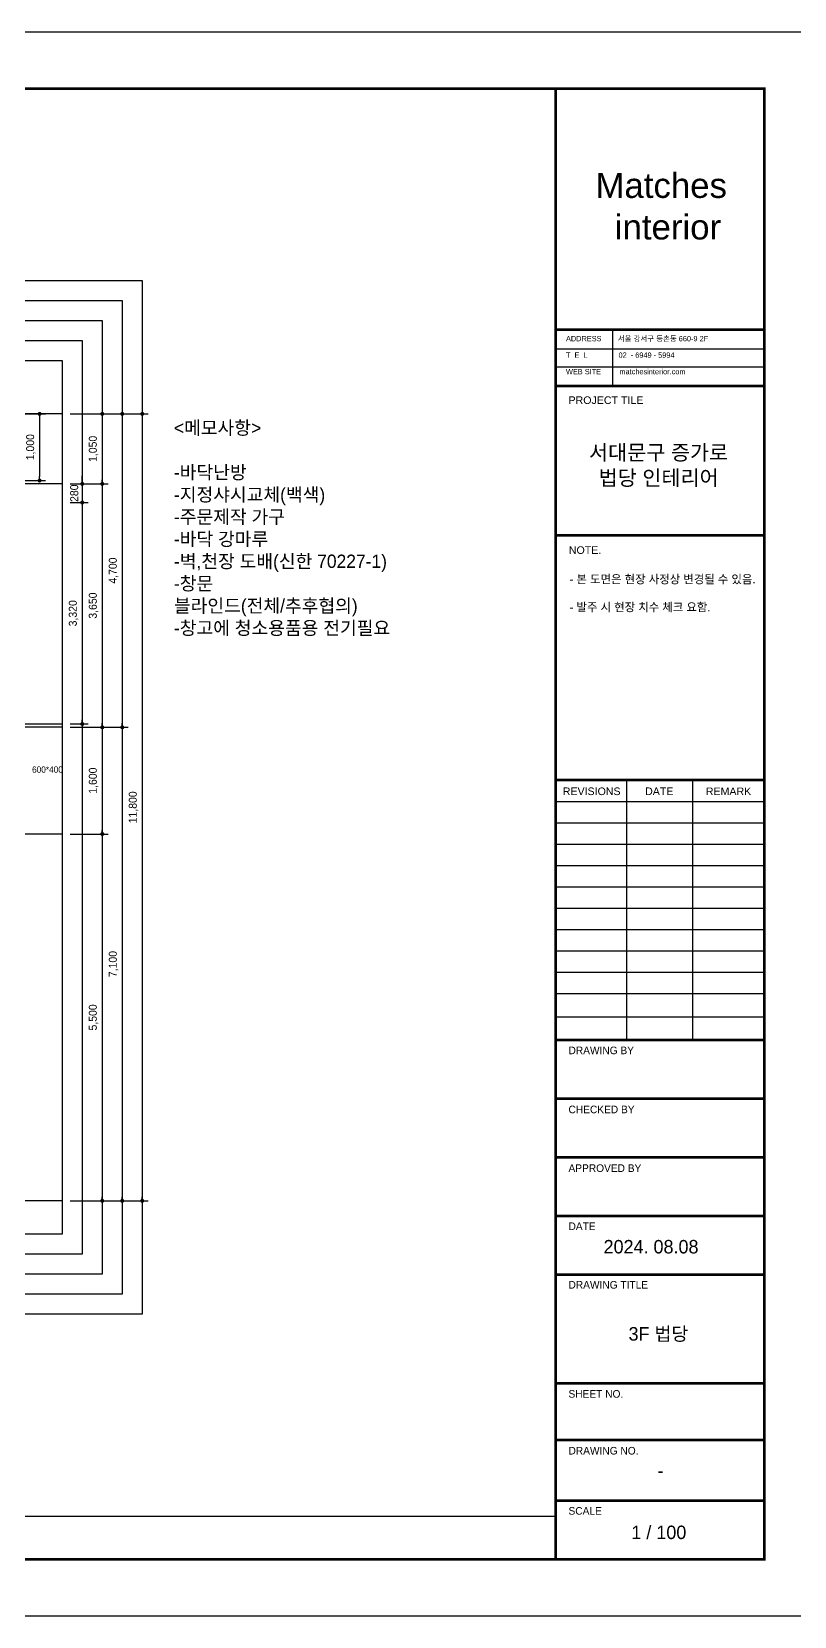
# Model space of a CAD drawing. Header units: millimetres. Extents: x -224448 to 1592092, y -164641 to 319001.
# Drawn here: x 135985 to 147430, y 146190 to 169950 of the extents above; entities that cross this region are included whole.
import ezdxf
from ezdxf.enums import TextEntityAlignment as Align

# ---------------------------------------------------------------- set-up
doc = ezdxf.new("R2010")
doc.units = ezdxf.units.MM
doc.linetypes.add('CENTER2', pattern=[1.125, 0.75, -0.125, 0.125, -0.125])
doc.layers.get('Defpoints').update_dxf_attribs({"color": 35})
for name, color, linetype in [('ARREA', 1, 'Continuous'), ('DIM', 3, 'Continuous'), ('I-TEXT', 7, 'Continuous'), ('I_FORMAT', 7, 'Continuous'), ('I_HAT', 8, 'Continuous'), ('Layer 1', 7, 'Continuous')]:
    doc.layers.add(name, color=color, linetype=linetype)
doc.styles.add('HY울릉도', font='')
doc.styles.add('IABU-글꼴스타일', font='')
doc.styles.add('NTOP', font='Dotum.ttf')
doc.styles.add('sim', font='')
doc.styles.get("Standard").update_dxf_attribs({"font": 'arial.ttf'})
doc.styles.add('주석', font='arial.ttf')
doc.styles.get('HY울릉도').set_extended_font_data('HY울릉도L')
doc.styles.get('IABU-글꼴스타일').set_extended_font_data('HY울릉도L')
doc.styles.get('sim').set_extended_font_data('Pretendard Variable Light')
doc.dimstyles.new('IABC-100 (SUB)', dxfattribs={"dimscale": 60, "dimtxt": 2, "dimasz": 1, "dimexe": 1.5, "dimexo": 2, "dimgap": 1, "dimtad": 1, "dimdec": 0, "dimdsep": 46, "dimlunit": 6, "dimtxsty": 'IABU-글꼴스타일', "dimblk": '1234_Dot', "dimcen": 1, "dimclrd": 4, "dimclre": 4, "dimclrt": 7, "dimadec": 0, "dimazin": 0, "dimtfac": 1, "dimtdec": 0, "dimtix": 1, "dimtmove": 2, "dimatfit": 3, "dimldrblk": '1234_Dot', "dimfxl": 2, "dimtolj": 1, "dimtzin": 0, "dimarcsym": 0})

# ---------------------------------------------------------------- blocks, each defined once
blk = doc.blocks.new('1234_Dot')
at = {"color": 0, "linetype": 'ByBlock', "lineweight": -2}
blk.add_line((-0.5, 0), (-1, 0), dxfattribs=at)
at = {"color": 0, "linetype": 'ByBlock', "const_width": 0.5}
blk.add_lwpolyline([(-0.25, 0, 1), (0.25, 0, 1)], format="xyb", close=True, dxfattribs=at)
blk = doc.blocks.new('*D751')
at = {"layer": 'Defpoints', "color": 0, "ltscale": 50, "transparency": 16777216}
for p in [(136444, 164220), (136444, 163170), (137044, 163170)]:
    blk.add_point(p, dxfattribs=at)
at = {"layer": 'DIM', "color": 4, "lineweight": -2, "ltscale": 50, "transparency": 16777216}
for p, q in [((136564, 164220), (137134, 164220)), ((137044, 164160), (137044, 163230)), ((136564, 163170), (137134, 163170))]:
    blk.add_line(p, q, dxfattribs=at)
at = {"layer": 'DIM', "color": 4, "lineweight": -2, "ltscale": 50, "transparency": 16777216, "xscale": 60, "yscale": 60, "zscale": 60}
for p, rotation in [((137044, 164220), 90), ((137044, 163170), 270)]:
    blk.add_blockref('1234_Dot', p, dxfattribs=dict(at, rotation=rotation))
at = {"layer": 'DIM', "color": 7, "ltscale": 50, "transparency": 16777216, "insert": (136913, 163695), "char_height": 120, "attachment_point": 5, "rotation": 90, "style": 'IABU-글꼴스타일'}
blk.add_mtext('\\A1;1,050', dxfattribs=at)
blk = doc.blocks.new('*D752')
at = {"layer": 'Defpoints', "color": 0, "ltscale": 50, "transparency": 16777216}
for p in [(136444, 163170), (136444, 159520), (137044, 159520)]:
    blk.add_point(p, dxfattribs=at)
at = {"layer": 'DIM', "color": 4, "lineweight": -2, "ltscale": 50, "transparency": 16777216}
for p, q in [((136564, 163170), (137134, 163170)), ((137044, 163110), (137044, 159580)), ((136564, 159520), (137134, 159520))]:
    blk.add_line(p, q, dxfattribs=at)
at = {"layer": 'DIM', "color": 4, "lineweight": -2, "ltscale": 50, "transparency": 16777216, "xscale": 60, "yscale": 60, "zscale": 60}
for p, rotation in [((137044, 163170), 90), ((137044, 159520), 270)]:
    blk.add_blockref('1234_Dot', p, dxfattribs=dict(at, rotation=rotation))
at = {"layer": 'DIM', "color": 7, "ltscale": 50, "transparency": 16777216, "insert": (136913, 161345), "char_height": 120, "attachment_point": 5, "rotation": 90, "style": 'IABU-글꼴스타일'}
blk.add_mtext('\\A1;3,650', dxfattribs=at)
blk = doc.blocks.new('*D753')
at = {"layer": 'Defpoints', "color": 0, "ltscale": 50, "transparency": 16777216}
for p in [(136444, 159520), (136444, 157920), (137044, 157920)]:
    blk.add_point(p, dxfattribs=at)
at = {"layer": 'DIM', "color": 4, "lineweight": -2, "ltscale": 50, "transparency": 16777216}
for p, q in [((136564, 159520), (137134, 159520)), ((137044, 159460), (137044, 157980)), ((136564, 157920), (137134, 157920))]:
    blk.add_line(p, q, dxfattribs=at)
at = {"layer": 'DIM', "color": 4, "lineweight": -2, "ltscale": 50, "transparency": 16777216, "xscale": 60, "yscale": 60, "zscale": 60}
for p, rotation in [((137044, 159520), 90), ((137044, 157920), 270)]:
    blk.add_blockref('1234_Dot', p, dxfattribs=dict(at, rotation=rotation))
at = {"layer": 'DIM', "color": 7, "ltscale": 50, "transparency": 16777216, "insert": (136913, 158720), "char_height": 120, "attachment_point": 5, "rotation": 90, "style": 'IABU-글꼴스타일'}
blk.add_mtext('\\A1;1,600', dxfattribs=at)
blk = doc.blocks.new('*D757')
at = {"layer": 'Defpoints', "color": 0, "ltscale": 50, "transparency": 16777216}
for p in [(136444, 157920), (136444, 152420), (137044, 152420)]:
    blk.add_point(p, dxfattribs=at)
at = {"layer": 'DIM', "color": 4, "lineweight": -2, "ltscale": 50, "transparency": 16777216}
for p, q in [((136564, 157920), (137134, 157920)), ((137044, 157860), (137044, 152480)), ((136564, 152420), (137134, 152420))]:
    blk.add_line(p, q, dxfattribs=at)
at = {"layer": 'DIM', "color": 4, "lineweight": -2, "ltscale": 50, "transparency": 16777216, "xscale": 60, "yscale": 60, "zscale": 60}
for p, rotation in [((137044, 157920), 90), ((137044, 152420), 270)]:
    blk.add_blockref('1234_Dot', p, dxfattribs=dict(at, rotation=rotation))
at = {"layer": 'DIM', "color": 7, "ltscale": 50, "transparency": 16777216, "insert": (136913, 155170), "char_height": 120, "attachment_point": 5, "rotation": 90, "style": 'IABU-글꼴스타일'}
blk.add_mtext('\\A1;5,500', dxfattribs=at)
blk = doc.blocks.new('*D745')
at = {"layer": 'Defpoints', "color": 0, "ltscale": 50, "transparency": 16777216}
for p in [(136444, 164220), (136444, 152420), (137644, 152420)]:
    blk.add_point(p, dxfattribs=at)
at = {"layer": 'DIM', "color": 4, "lineweight": -2, "ltscale": 50, "transparency": 16777216}
for p, q in [((136564, 164220), (137734, 164220)), ((137644, 164160), (137644, 152480)), ((136564, 152420), (137734, 152420))]:
    blk.add_line(p, q, dxfattribs=at)
at = {"layer": 'DIM', "color": 4, "lineweight": -2, "ltscale": 50, "transparency": 16777216, "xscale": 60, "yscale": 60, "zscale": 60}
for p, rotation in [((137644, 164220), 90), ((137644, 152420), 270)]:
    blk.add_blockref('1234_Dot', p, dxfattribs=dict(at, rotation=rotation))
at = {"layer": 'DIM', "color": 7, "ltscale": 50, "transparency": 16777216, "insert": (137513, 158320), "char_height": 120, "attachment_point": 5, "rotation": 90, "style": 'IABU-글꼴스타일'}
blk.add_mtext('\\A1;11,800', dxfattribs=at)
blk = doc.blocks.new('*D746')
at = {"layer": 'Defpoints', "color": 0, "ltscale": 50, "transparency": 16777216}
for p in [(136444, 164220), (136444, 159520), (137344, 159520)]:
    blk.add_point(p, dxfattribs=at)
at = {"layer": 'DIM', "color": 4, "lineweight": -2, "ltscale": 50, "transparency": 16777216}
for p, q in [((136564, 164220), (137434, 164220)), ((137344, 164160), (137344, 159580)), ((136564, 159520), (137434, 159520))]:
    blk.add_line(p, q, dxfattribs=at)
at = {"layer": 'DIM', "color": 4, "lineweight": -2, "ltscale": 50, "transparency": 16777216, "xscale": 60, "yscale": 60, "zscale": 60}
for p, rotation in [((137344, 164220), 90), ((137344, 159520), 270)]:
    blk.add_blockref('1234_Dot', p, dxfattribs=dict(at, rotation=rotation))
at = {"layer": 'DIM', "color": 7, "ltscale": 50, "transparency": 16777216, "insert": (137213, 161870), "char_height": 120, "attachment_point": 5, "rotation": 90, "style": 'IABU-글꼴스타일'}
blk.add_mtext('\\A1;4,700', dxfattribs=at)
blk = doc.blocks.new('*D747')
at = {"layer": 'Defpoints', "color": 0, "ltscale": 50, "transparency": 16777216}
for p in [(136444, 159520), (136444, 152420), (137344, 152420)]:
    blk.add_point(p, dxfattribs=at)
at = {"layer": 'DIM', "color": 4, "lineweight": -2, "ltscale": 50, "transparency": 16777216}
for p, q in [((136564, 159520), (137434, 159520)), ((137344, 159460), (137344, 152480)), ((136564, 152420), (137434, 152420))]:
    blk.add_line(p, q, dxfattribs=at)
at = {"layer": 'DIM', "color": 4, "lineweight": -2, "ltscale": 50, "transparency": 16777216, "xscale": 60, "yscale": 60, "zscale": 60}
for p, rotation in [((137344, 159520), 90), ((137344, 152420), 270)]:
    blk.add_blockref('1234_Dot', p, dxfattribs=dict(at, rotation=rotation))
at = {"layer": 'DIM', "color": 7, "ltscale": 50, "transparency": 16777216, "insert": (137213, 155970), "char_height": 120, "attachment_point": 5, "rotation": 90, "style": 'IABU-글꼴스타일'}
blk.add_mtext('\\A1;7,100', dxfattribs=at)
blk = doc.blocks.new('*D766')
at = {"layer": 'Defpoints', "color": 0, "ltscale": 50, "transparency": 16777216}
for p in [(135644, 164220), (135644, 163220), (136104, 163220)]:
    blk.add_point(p, dxfattribs=at)
at = {"layer": 'DIM', "color": 4, "lineweight": -2, "ltscale": 50, "transparency": 16777216}
for p, q in [((135764, 164220), (136194, 164220)), ((136104, 164160), (136104, 163280)), ((135764, 163220), (136194, 163220))]:
    blk.add_line(p, q, dxfattribs=at)
at = {"layer": 'DIM', "color": 4, "lineweight": -2, "ltscale": 50, "transparency": 16777216, "xscale": 60, "yscale": 60, "zscale": 60}
for p, rotation in [((136104, 164220), 90), ((136104, 163220), 270)]:
    blk.add_blockref('1234_Dot', p, dxfattribs=dict(at, rotation=rotation))
at = {"layer": 'DIM', "color": 7, "ltscale": 50, "transparency": 16777216, "insert": (135973, 163720), "char_height": 120, "attachment_point": 5, "rotation": 90, "style": 'IABU-글꼴스타일'}
blk.add_mtext('\\A1;1,000', dxfattribs=at)
blk = doc.blocks.new('*D1003')
at = {"layer": 'Defpoints', "color": 0, "ltscale": 50, "transparency": 16777216}
for p in [(136444, 162890), (136444, 159570), (136744, 159570)]:
    blk.add_point(p, dxfattribs=at)
at = {"layer": 'DIM', "color": 4, "lineweight": -2, "ltscale": 50, "transparency": 16777216}
for p, q in [((136564, 162890), (136834, 162890)), ((136744, 162830), (136744, 159630)), ((136564, 159570), (136834, 159570))]:
    blk.add_line(p, q, dxfattribs=at)
at = {"layer": 'DIM', "color": 4, "lineweight": -2, "ltscale": 50, "transparency": 16777216, "xscale": 60, "yscale": 60, "zscale": 60}
for p, rotation in [((136744, 162890), 90), ((136744, 159570), 270)]:
    blk.add_blockref('1234_Dot', p, dxfattribs=dict(at, rotation=rotation))
at = {"layer": 'DIM', "color": 7, "ltscale": 50, "transparency": 16777216, "insert": (136613, 161230), "char_height": 120, "attachment_point": 5, "rotation": 90, "style": 'IABU-글꼴스타일'}
blk.add_mtext('\\A1;3,320', dxfattribs=at)
blk = doc.blocks.new('*D1005')
at = {"layer": 'Defpoints', "color": 0, "ltscale": 50, "transparency": 16777216}
for p in [(136444, 163170), (136444, 162890), (136744, 162890)]:
    blk.add_point(p, dxfattribs=at)
at = {"layer": 'DIM', "color": 4, "lineweight": -2, "ltscale": 50, "transparency": 16777216}
for p, q in [((136744, 163230), (136744, 163290)), ((136564, 163170), (136834, 163170)), ((136744, 163170), (136744, 162890)), ((136564, 162890), (136834, 162890)), ((136744, 162830), (136744, 162770))]:
    blk.add_line(p, q, dxfattribs=at)
at = {"layer": 'DIM', "color": 4, "lineweight": -2, "ltscale": 50, "transparency": 16777216, "xscale": 60, "yscale": 60, "zscale": 60}
for p, rotation in [((136744, 163170), 270), ((136744, 162890), 90)]:
    blk.add_blockref('1234_Dot', p, dxfattribs=dict(at, rotation=rotation))
at = {"layer": 'DIM', "color": 7, "ltscale": 50, "transparency": 16777216, "insert": (136624, 163030), "char_height": 120, "attachment_point": 5, "rotation": 90, "style": 'IABU-글꼴스타일'}
blk.add_mtext('\\A1;280', dxfattribs=at)

msp = doc.modelspace()

# ---------------------------------------------------------------- hatches: boundary and pattern name
at = {"layer": 'I_HAT'}
h = msp.add_hatch(dxfattribs=at)
h.set_pattern_fill('ANSI31', color=256, scale=10)
h.set_pattern_definition([(45, (0, 10166.584), (-22.4506403, 22.4506403), [])])
h.paths.add_polyline_path([(128398.987, 159425.153), (128075.987, 159425.153), (128075.987, 158905.153), (128398.987, 158905.153)])
h.paths.add_polyline_path([(128395.987, 152800.153), (128075.987, 152800.153), (128075.987, 152620.153), (128395.987, 152620.153)])
h.paths.add_polyline_path([(128395.987, 152620.153), (128075.987, 152620.153), (128075.987, 152520.153), (128395.987, 152520.153)])
h.paths.add_polyline_path([(128395.987, 152520.074), (128075.987, 152520.074), (128075.987, 152515.39), (128395.987, 152515.39)])
h.paths.add_polyline_path([(128395.987, 152515.39), (128075.987, 152515.39), (128075.987, 152497.036), (128395.987, 152497.036)])
h.paths.add_polyline_path([(128395.987, 152497.036), (128075.987, 152497.036), (128075.987, 152493.036), (128395.987, 152493.036)])
h.paths.add_polyline_path([(128395.987, 152493.036), (128075.987, 152493.036), (128075.987, 152475.39), (128395.987, 152475.39)])
h.paths.add_polyline_path([(128395.987, 152475.39), (128075.987, 152475.39), (128075.987, 152420.153), (128395.987, 152420.153)])
h.paths.add_polyline_path([(127869.091, 155594.082), (127869.091, 156111.225), (127666.234, 156111.225), (127666.234, 155594.082)], flags=9)
h.paths.add_polyline_path([(127869.091, 152422.368), (127869.091, 152790.939), (127689.091, 152790.939), (127689.091, 152422.368)], flags=9)
h.paths.add_polyline_path([(135958.027, 158795.527), (136544.204, 158795.527), (136544.204, 158975.022), (135958.027, 158975.022)], flags=9)
h.paths.add_polyline_path([(134176.903, 158686.643), (135095.012, 158686.643), (135095.012, 159059.346), (134176.903, 159059.346)], flags=9)
h.paths.add_polyline_path([(133549.353, 163516.377), (134740.165, 163516.377), (134740.165, 163889.08), (133549.353, 163889.08)], flags=9)
h.paths.add_polyline_path([(128142.777, 163560.473), (129060.886, 163560.473), (129060.886, 163933.176), (128142.777, 163933.176)], flags=9)
h.paths.add_polyline_path([(130360.737, 154923.954), (131006.143, 154923.954), (131006.143, 155296.657), (130360.737, 155296.657)], flags=9)
h.paths.add_polyline_path([(130127.588, 154397.357), (130754.528, 154397.357), (130754.528, 154608.924), (130127.588, 154608.924)], flags=9)
h.paths.add_polyline_path([(130126.476, 154599.946), (131723.639, 154599.946), (131723.639, 154805.468), (130126.476, 154805.468)], flags=9)
h.paths.add_polyline_path([(125670.32, 160644.312), (127204.675, 160644.312), (127204.675, 161542.122), (125670.32, 161542.122)], flags=9)
h.paths.add_polyline_path([(123354.24, 157235.544), (124450.164, 157235.544), (124450.164, 157639.439), (123354.24, 157639.439)], flags=9)
h.paths.add_polyline_path([(132267.864, 157685.544), (133363.788, 157685.544), (133363.788, 158089.439), (132267.864, 158089.439)], flags=9)
h.paths.add_polyline_path([(134833.715, 153470.544), (135640.644, 153470.544), (135640.644, 153874.439), (134833.715, 153874.439)], flags=9)
h.paths.add_polyline_path([(134018.737, 152715.544), (134825.667, 152715.544), (134825.667, 153119.439), (134018.737, 153119.439)], flags=9)
h.paths.add_polyline_path([(134957.701, 163519.51), (135611.369, 163519.51), (135611.369, 163922.862), (134957.701, 163922.862)], flags=9)
h.paths.add_polyline_path([(133751.118, 161306.479), (134481.417, 161306.479), (134481.417, 161710.374), (133751.118, 161710.374)], flags=9)
h.paths.add_polyline_path([(125399.018, 162763.306), (126494.942, 162763.306), (126494.942, 163167.201), (125399.018, 163167.201)], flags=9)

# ---------------------------------------------------------------- linework, layer by layer
at = {"color": 2}
msp.add_line((135643.987, 159570.153), (136443.987, 159570.153), dxfattribs=at)
at = {"layer": 'ARREA', "color": 1, "linetype": 'CENTER2', "ltscale": 2000}
for p, q in [((136443.987, 164220.153), (122543.987, 164220.153)), ((136443.987, 163170.153), (131893.987, 163170.153)), ((136443.987, 159520.153), (131893.987, 159520.153)), ((136443.987, 157920.153), (132493.987, 157920.153)), ((136443.987, 152420.153), (122543.987, 152420.153))]:
    msp.add_line(p, q, dxfattribs=at)
at = {"layer": 'Defpoints'}
for points in [[(114260, 169950.153), (147860, 169950.153), (147860, 146190.153), (114260, 146190.153)], [(121343.987, 166220.153), (137643.987, 166220.153), (137643.987, 150720.153), (121343.987, 150720.153)], [(121643.987, 165920.153), (137343.987, 165920.153), (137343.987, 151020.153), (121643.987, 151020.153)], [(121943.987, 165620.153), (137043.987, 165620.153), (137043.987, 151320.153), (121943.987, 151320.153)], [(122243.987, 165320.153), (136743.987, 165320.153), (136743.987, 151620.153), (122243.987, 151620.153)], [(122543.987, 165020.153), (136443.987, 165020.153), (136443.987, 151920.153), (122543.987, 151920.153)]]:
    msp.add_lwpolyline(points, close=True, dxfattribs=at)
at = {"layer": 'I_FORMAT'}
for p, q in [((144703.173, 165483.348), (144703.173, 164637.188)), ((143847.896, 165195.014), (146979.921, 165195.014)), ((143847.975, 164926.214), (146983.628, 164926.214)), ((145908.598, 154833.065), (145908.598, 158728.489)), ((144916.407, 154819.872), (144916.407, 158715.296)), ((143847.975, 158408.489), (146980, 158408.489)), ((143847.975, 158088.489), (146980, 158088.489)), ((143847.975, 157768.489), (146980, 157768.489)), ((143847.975, 157448.489), (146980, 157448.489)), ((143847.975, 157128.489), (146980, 157128.489)), ((143847.975, 156808.489), (146980, 156808.489)), ((143847.975, 156488.489), (146980, 156488.489)), ((143847.975, 156168.489), (146980, 156168.489)), ((143847.975, 155848.489), (146980, 155848.489)), ((143847.975, 155528.489), (146980, 155528.489)), ((143847.975, 155180.777), (146980, 155180.777)), ((143847.975, 147685.353), (115140, 147685.353))]:
    msp.add_line(p, q, dxfattribs=at)
for points, const_width in [([(143847.975, 147045.353), (115140, 147045.353), (115140, 169094.953), (143847.975, 169094.953)], 40.174), ([(143847.975, 169094.953), (143847.975, 147038.544)], 40.174), ([(143847.975, 169094.953), (146980, 169094.953), (146980, 147045.353), (143847.975, 147045.353)], 40.174), ([(143847.975, 165483.348), (146980, 165483.348)], 40.174), ([(143847.975, 164637.88), (146974.834, 164637.88)], 40.174), ([(143847.975, 162399.607), (146980, 162399.607)], 40.174), ([(143847.975, 158728.489), (146980, 158728.489)], 40.174), ([(143847.975, 154833.065), (146980, 154833.065)], 40.174), ([(146980, 154833.065), (144180, 154833.065)], 16), ([(143847.975, 153953.065), (146980, 153953.065)], 40.174), ([(143847.975, 153073.065), (146980, 153073.065)], 40.174), ([(143847.975, 152193.065), (146980, 152193.065)], 40.174), ([(143847.975, 151313.065), (146980, 151313.065)], 40.174), ([(143847.975, 149685.353), (146980, 149685.353)], 40.174), ([(144180, 149685.353), (146980, 149685.353)], 24), ([(143847.975, 148833.065), (146980, 148833.065)], 40.174), ([(144180, 148833.065), (146980, 148833.065)], 24), ([(143847.975, 147925.353), (146980, 147925.353)], 40.174), ([(144180, 147925.353), (146980, 147925.353)], 24)]:
    msp.add_lwpolyline(points, dxfattribs=dict(at, const_width=const_width))

# ---------------------------------------------------------------- texts
at = {"layer": 'I-TEXT', "color": 0, "style": 'NTOP'}
for s, insert, char_height, width, attachment_point in [('\\pxsm1;<메모사항>\\P\\ps*;\\P-바닥난방\\P-지정샤시교체(백색)\\P-주문제작 가구\\P-바닥 강마루\\P-벽,천장 도배(신한 70227-1)\\P-창문 블라인드(전체/추후협의)\\P-창고에 청소용품용 전기필요', (138120, 164109.997), 200, 3178.397, 1), ('\\pxql;600*400', (136556.366, 158885.403), 95, 1132.16295, 5)]:
    msp.add_mtext(s, dxfattribs=dict(at, insert=insert, char_height=char_height, width=width, attachment_point=attachment_point))
at = {"layer": 'I_FORMAT'}
for s, height, p in [('PROJECT TILE', 114.03042, (144040.905, 164368.439)), ('NOTE.', 114.0304, (144046.071, 162120.08))]:
    msp.add_text(s, height=height, dxfattribs=at).set_placement(p)
for s, p in [('REVISIONS', (144388.842, 158560.571)), ('DATE', (145402.748, 158560.571)), ('REMARK', (146442.446, 158559.88))]:
    msp.add_text(s, height=114.0304, dxfattribs=at).set_placement(p, align=Align.MIDDLE_CENTER)
at = {"layer": 'I_FORMAT', "style": 'sim'}
for s, height, p in [('DRAWING BY', 114.0304, (144040.905, 154618.259)), ('CHECKED BY', 114.0304, (144040.905, 153732.821)), ('APPROVED BY', 114.03042, (144040.905, 152852.821)), ('DATE', 114.0304, (144040.905, 151981.792)), ('2024. 08.08', 201.6, (144567.425, 151631.206)), ('DRAWING TITLE', 114.03042, (144040.905, 151103.808)), ('SHEET NO.', 114.0304, (144040.905, 149468.213)), ('DRAWING NO.', 114.03042, (144040.905, 148615.924)), ('SCALE', 114.0304, (144040.905, 147713.735))]:
    msp.add_text(s, height=height, dxfattribs=at).set_placement(p)
msp.add_text('-', height=201.6, dxfattribs=at).set_placement((145420.093, 148374.287), align=Align.MIDDLE_CENTER)
at = {"layer": 'I_FORMAT', "insert": (144003.179, 165387.79), "char_height": 114.030418, "width": 3215.12084, "attachment_point": 1, "line_spacing_factor": 0.93}
msp.add_mtext('{\\fGulim|b0|i0|c129|p50;\\H0.7x;ADDRESS        서울 강서구 등촌동 660-9 2F\\P\\fArial|b0|i0|c129|p34;\\P\\fGulim|b0|i0|c129|p50;T  E  L  \\fArial|b0|i0|c129|p34;          \\fArial|b0|i0|c0|p34;   \\fGulim|b0|i0|c129|p50;02  - 6949 - 5994\\P\\fArial|b0|i0|c129|p34;\\P\\fGulim|b0|i0|c129|p50;WEB SITE         matchesinterior.com}', dxfattribs=at)
at = {"layer": 'I_FORMAT', "insert": (145393.195, 163438.6), "char_height": 228.06084, "width": 7049.60658, "attachment_point": 5}
msp.add_mtext('{\\fPretendard Variable SemiBold|b0|i0|c129|p2;서대문구 증가로\\P법당 인테리어}', dxfattribs=at)
at = {"layer": 'I_FORMAT', "linetype": 'ByBlock', "insert": (144058.064, 161802.658), "char_height": 125.43346, "width": 2771.88373, "attachment_point": 1, "style": 'HY울릉도'}
msp.add_mtext('{\\fPretendard Variable Light|b0|i0|c129|p2;- 본 도면은 현장 사정상 변경될 수 있음.\\P\\P- 발주 시 현장 치수 체크 요함.}', dxfattribs=at)
at = {"layer": 'I_FORMAT', "char_height": 201.6, "width": 3701.04345, "attachment_point": 5, "style": 'sim'}
for s, insert in [('3F 법당', (145389.839, 150415.022)), ('1 / 100', (145396.701, 147447.63))]:
    msp.add_mtext(s, dxfattribs=dict(at, insert=insert))
at = {"layer": 'Layer 1', "color": 250, "insert": (144445.117, 166829.17), "char_height": 373.824, "attachment_point": 7, "style": '주석'}
msp.add_mtext('Matches\\P  interior', dxfattribs=at)

# ---------------------------------------------------------------- dimensions: what is measured, and where the dimension line sits
at = {"layer": 'DIM', "ltscale": 50}
dim = msp.add_aligned_dim(p1=(135643.987, 164220.153), p2=(135643.987, 163220.153), distance=460.207, dimstyle='IABC-100 (SUB)', dxfattribs=at)
dim.commit()
dim.dimension.update_dxf_attribs({"geometry": '*D766', "text_midpoint": (135972.766, 163720.153)})
for base, p1, p2, picture, middle in [((137043.987, 163170.153), (136443.987, 164220.153), (136443.987, 163170.153), '*D751', (136912.559, 163695.153)), ((137643.987, 152420.153), (136443.987, 164220.153), (136443.987, 152420.153), '*D745', (137512.559, 158320.153)), ((137343.987, 159520.153), (136443.987, 164220.153), (136443.987, 159520.153), '*D746', (137212.559, 161870.153)), ((136743.987, 162890.153), (136443.987, 163170.153), (136443.987, 162890.153), '*D1005', (136623.987, 163030.153)), ((137043.987, 159520.153), (136443.987, 163170.153), (136443.987, 159520.153), '*D752', (136912.559, 161345.153)), ((136743.987, 159570.153), (136443.987, 162890.153), (136443.987, 159570.153), '*D1003', (136612.559, 161230.153)), ((137043.987, 157920.153), (136443.987, 159520.153), (136443.987, 157920.153), '*D753', (136912.559, 158720.153)), ((137343.987, 152420.153), (136443.987, 159520.153), (136443.987, 152420.153), '*D747', (137212.559, 155970.153)), ((137043.987, 152420.153), (136443.987, 157920.153), (136443.987, 152420.153), '*D757', (136912.559, 155170.153))]:
    dim = msp.add_linear_dim(base=base, p1=p1, p2=p2, angle=90, dimstyle='IABC-100 (SUB)', dxfattribs=at)
    dim.commit()
    dim.dimension.update_dxf_attribs({"geometry": picture, "text_midpoint": middle})

doc.saveas('drawing.dxf')
